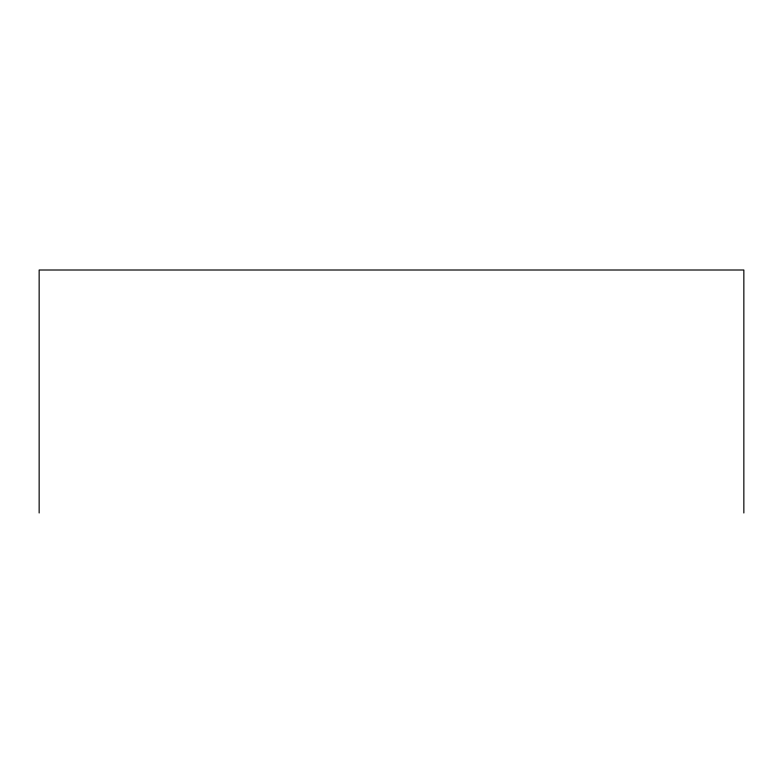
<?xml version="1.0" encoding="UTF-8"?>
<svg xmlns="http://www.w3.org/2000/svg" width="783" height="783" viewBox="0 0 783 783"><rect width="100%" height="100%" fill="white"/><g stroke="black" fill="none" stroke-linecap="round" stroke-linejoin="round"><path stroke-width="1.17" d="M743.85 512.992L743.85 270.008L39.15 270.008L39.15 512.992"/></g></svg>
